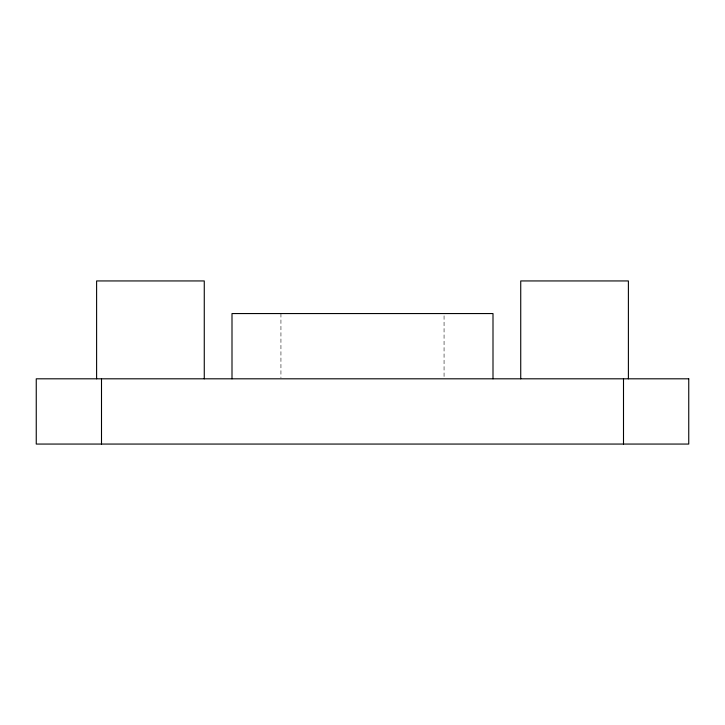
<?xml version="1.0" encoding="UTF-8"?>
<svg xmlns="http://www.w3.org/2000/svg" width="725" height="725" viewBox="0 0 725 725"><rect width="100%" height="100%" fill="white"/><g stroke="black" fill="none" stroke-linecap="round" stroke-linejoin="round"><path stroke-width="0.54" stroke-dasharray="3.62 2.72" d="M444.062 315.81L444.062 377.689M280.938 313.562L280.938 377.689"/><path stroke-width="1.09" d="M628.394 378.812L628.394 280.938L520.731 280.938L520.731 378.812M623.5 378.812L623.5 444.062M493 378.812L493 313.562L232 313.562L232 378.812M204.269 378.812L204.269 280.938L96.606 280.938L96.606 378.812M101.5 378.812L101.5 444.062M688.75 378.812L36.25 378.812L36.25 444.062L688.75 444.062L688.75 378.812"/></g></svg>
